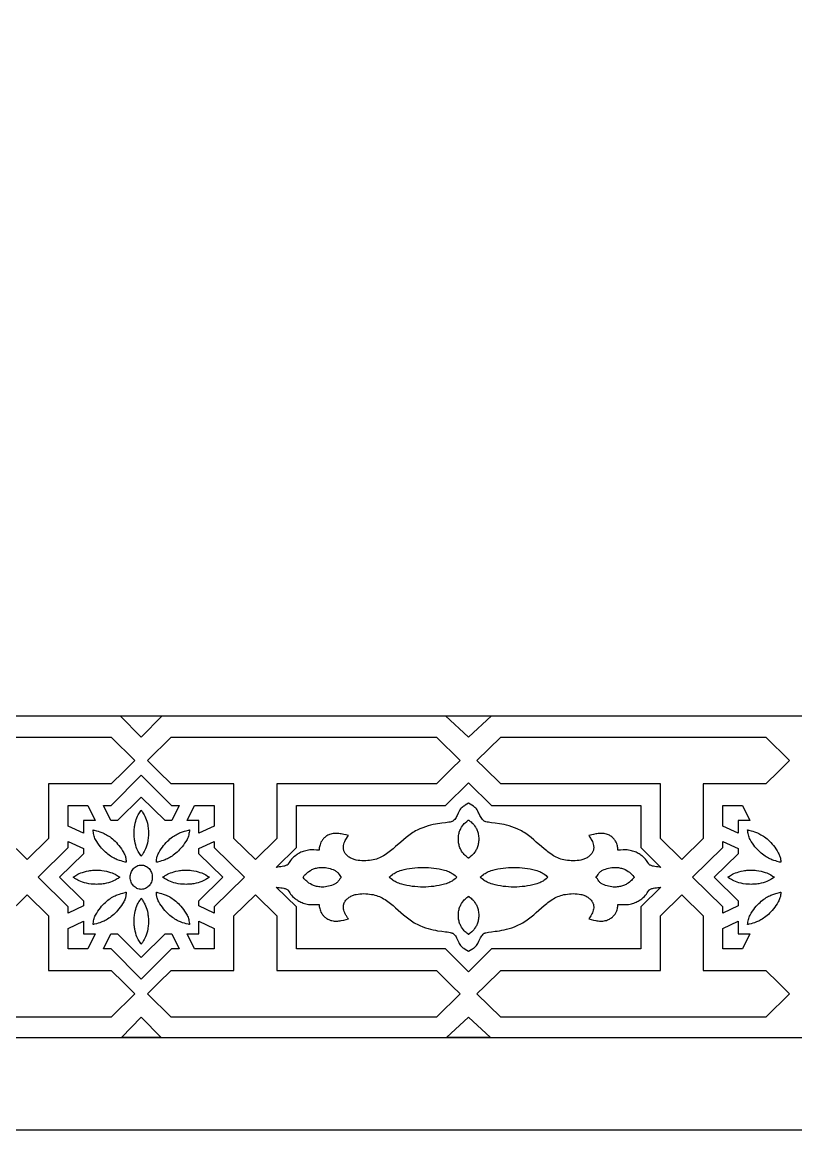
# Model space of a CAD drawing. Extents: x -350 to 350, y -610 to 610.
# Drawn here: x -167.8 to 0, y -610 to -369.9 of the extents above; entities that cross this region are included whole.
import ezdxf

# ---------------------------------------------------------------- set-up
doc = ezdxf.new("R2010")
doc.units = 0
for name, color, linetype in [('LAYER_1', 18, 'CONTINUOUS'), ('LAYER_10', 176, 'CONTINUOUS'), ('LAYER_2', 18, 'CONTINUOUS')]:
    doc.layers.add(name, color=color, linetype=linetype)

msp = doc.modelspace()

# ---------------------------------------------------------------- linework, layer by layer
at = {"layer": 'LAYER_1'}
msp.add_lwpolyline([(-350, -610), (350, -610), (350, 610), (-350, 610)], close=True, dxfattribs=at)
at = {"layer": 'LAYER_10'}
for points in [[(-325, 590), (-325, -590), (325, -590), (325, 590)], [(255, 520.25), (-255, 520.25), (-255, -520.25), (255, -520.25)]]:
    msp.add_lwpolyline(points, close=True, dxfattribs=at)
at = {"layer": 'LAYER_2'}
for points in [[(-141.94, -524.89), (-146.48, -520.25), (-137.4, -520.25)], [(-70.97, -524.91), (-70.97, -524.91), (-70.97, -524.91), (-75.98, -520.25), (-65.96, -520.25)], [(-143.3, -529.97), (-145.7, -532.32), (-148.45, -535.03), (-162.04, -535.03), (-162.04, -546.87), (-166.68, -551.42), (-171.32, -546.87), (-171.32, -535.03), (-205.93, -535.03), (-209.39, -531.62), (-211.08, -529.97), (-205.93, -524.91), (-148.45, -524.91)], [(-72.8, -529.97), (-74.49, -531.62), (-77.95, -535.03), (-112.56, -535.03), (-112.56, -546.87), (-117.2, -551.42), (-121.84, -546.87), (-121.84, -535.03), (-135.43, -535.03), (-138.18, -532.32), (-140.58, -529.97), (-135.43, -524.91), (-77.95, -524.91)], [(-1.36, -529.97), (-3.76, -532.32), (-6.51, -535.03), (-20.1, -535.03), (-20.1, -546.87), (-24.74, -551.42), (-29.38, -546.87), (-29.38, -535.03), (-63.99, -535.03), (-67.45, -531.62), (-69.14, -529.97), (-63.99, -524.91), (-6.51, -524.91)], [(-135.39, -539.69), (-133.74, -539.69), (-135.33, -542.94), (-136.76, -542.94), (-141.94, -537.86), (-141.94, -537.86), (-141.94, -537.86), (-141.94, -537.86), (-141.94, -537.86), (-147.12, -542.94), (-148.55, -542.94), (-150.13, -539.69), (-148.49, -539.69), (-141.94, -533.14)], [(-65.96, -539.69), (-33.65, -539.69), (-33.65, -548.8), (-29.28, -553.1), (-29.59, -553.03), (-29.92, -552.99), (-30.25, -552.96), (-30.58, -552.92), (-30.9, -552.86), (-31.05, -552.83), (-31.21, -552.78), (-31.36, -552.73), (-31.5, -552.66), (-31.65, -552.59), (-31.78, -552.5), (-31.82, -552.45), (-31.88, -552.36), (-32.08, -552.04), (-32.22, -551.83), (-32.39, -551.6), (-32.59, -551.35), (-32.83, -551.09), (-33.1, -550.83), (-33.26, -550.7), (-33.42, -550.57), (-33.59, -550.44), (-33.78, -550.31), (-33.97, -550.19), (-34.18, -550.07), (-34.39, -549.95), (-34.62, -549.84), (-34.86, -549.74), (-35.12, -549.65), (-35.39, -549.56), (-35.66, -549.49), (-35.96, -549.42), (-36.26, -549.36), (-36.55, -549.33), (-36.84, -549.31), (-37.12, -549.31), (-37.41, -549.31), (-37.99, -549.34), (-38.28, -549.35), (-38.57, -549.35), (-38.57, -549.2), (-38.61, -548.89), (-38.64, -548.68), (-38.69, -548.45), (-38.76, -548.2), (-38.85, -547.94), (-38.97, -547.67), (-39.12, -547.39), (-39.21, -547.26), (-39.3, -547.12), (-39.41, -546.99), (-39.52, -546.85), (-39.65, -546.73), (-39.79, -546.6), (-39.93, -546.48), (-40.09, -546.37), (-40.26, -546.26), (-40.44, -546.15), (-40.64, -546.06), (-40.85, -545.97), (-41.09, -545.89), (-41.34, -545.83), (-41.58, -545.78), (-41.84, -545.75), (-42.09, -545.74), (-42.35, -545.74), (-42.6, -545.75), (-42.86, -545.78), (-43.12, -545.81), (-43.38, -545.85), (-43.9, -545.95), (-44.91, -546.2), (-44.72, -546.47), (-44.49, -546.84), (-44.36, -547.05), (-44.24, -547.29), (-44.13, -547.53), (-44.02, -547.8), (-43.94, -548.07), (-43.88, -548.35), (-43.86, -548.49), (-43.84, -548.63), (-43.84, -548.78), (-43.84, -548.93), (-43.85, -549.07), (-43.88, -549.22), (-43.91, -549.36), (-43.95, -549.51), (-44.01, -549.65), (-44.08, -549.8), (-44.16, -549.94), (-44.25, -550.08), (-44.38, -550.24), (-44.51, -550.39), (-44.65, -550.53), (-44.8, -550.67), (-44.95, -550.79), (-45.11, -550.9), (-45.28, -551.01), (-45.45, -551.1), (-45.63, -551.19), (-45.82, -551.27), (-46, -551.34), (-46.2, -551.4), (-46.39, -551.46), (-46.59, -551.51), (-47, -551.59), (-47.42, -551.64), (-47.84, -551.67), (-48.27, -551.68), (-48.69, -551.67), (-49.11, -551.64), (-49.52, -551.59), (-49.93, -551.53), (-50.31, -551.46), (-50.65, -551.38), (-50.99, -551.29), (-51.31, -551.17), (-51.63, -551.04), (-51.95, -550.9), (-52.26, -550.74), (-52.56, -550.57), (-52.87, -550.38), (-53.16, -550.19), (-53.46, -549.98), (-53.75, -549.77), (-54.03, -549.55), (-54.6, -549.09), (-55.16, -548.6), (-56.28, -547.61), (-56.84, -547.12), (-57.41, -546.65), (-57.99, -546.19), (-58.28, -545.97), (-58.58, -545.77), (-58.88, -545.57), (-59.18, -545.38), (-59.5, -545.2), (-59.81, -545.04), (-60.12, -544.89), (-60.43, -544.75), (-61.04, -544.5), (-61.62, -544.29), (-62.19, -544.11), (-62.75, -543.96), (-63.28, -543.83), (-63.79, -543.73), (-64.27, -543.65), (-65.17, -543.52), (-65.98, -543.42), (-66.33, -543.38), (-66.66, -543.33), (-66.97, -543.28), (-67.23, -543.22), (-67.34, -543.18), (-67.45, -543.14), (-67.55, -543.08), (-67.64, -543.02), (-67.73, -542.95), (-67.81, -542.88), (-67.97, -542.71), (-68.11, -542.51), (-68.25, -542.3), (-68.37, -542.08), (-68.49, -541.84), (-68.73, -541.36), (-68.85, -541.12), (-68.97, -540.89), (-69.1, -540.66), (-69.25, -540.45), (-69.4, -540.26), (-69.58, -540.09), (-69.74, -539.96), (-69.91, -539.84), (-70.26, -539.63), (-70.61, -539.43), (-70.97, -539.22), (-71.33, -539.43), (-71.68, -539.63), (-71.86, -539.73), (-72.03, -539.84), (-72.2, -539.96), (-72.36, -540.09), (-72.54, -540.26), (-72.69, -540.45), (-72.84, -540.66), (-72.97, -540.89), (-73.21, -541.36), (-73.45, -541.84), (-73.57, -542.08), (-73.69, -542.3), (-73.83, -542.51), (-73.97, -542.71), (-74.13, -542.88), (-74.21, -542.95), (-74.3, -543.02), (-74.39, -543.08), (-74.49, -543.14), (-74.6, -543.18), (-74.71, -543.22), (-74.97, -543.28), (-75.28, -543.33), (-75.96, -543.42), (-76.77, -543.52), (-77.2, -543.58), (-77.67, -543.65), (-78.15, -543.73), (-78.66, -543.83), (-79.19, -543.96), (-79.75, -544.11), (-80.32, -544.29), (-80.9, -544.5), (-81.51, -544.75), (-81.82, -544.89), (-82.13, -545.04), (-82.44, -545.2), (-82.76, -545.38), (-83.06, -545.57), (-83.36, -545.77), (-83.66, -545.97), (-83.95, -546.19), (-84.53, -546.65), (-85.1, -547.12), (-85.66, -547.61), (-86.78, -548.6), (-87.34, -549.09), (-87.91, -549.55), (-88.19, -549.77), (-88.48, -549.98), (-88.78, -550.19), (-89.07, -550.38), (-89.38, -550.57), (-89.68, -550.74), (-89.99, -550.9), (-90.31, -551.04), (-90.63, -551.17), (-90.95, -551.29), (-91.29, -551.38), (-91.63, -551.46), (-92.02, -551.53), (-92.42, -551.59), (-92.83, -551.64), (-93.25, -551.67), (-93.67, -551.68), (-94.1, -551.67), (-94.52, -551.64), (-94.94, -551.59), (-95.35, -551.51), (-95.55, -551.46), (-95.74, -551.4), (-95.94, -551.34), (-96.12, -551.27), (-96.31, -551.19), (-96.49, -551.1), (-96.66, -551.01), (-96.83, -550.9), (-96.99, -550.79), (-97.14, -550.67), (-97.29, -550.53), (-97.43, -550.39), (-97.56, -550.24), (-97.69, -550.08), (-97.78, -549.94), (-97.86, -549.8), (-97.93, -549.65), (-97.99, -549.51), (-98.03, -549.36), (-98.06, -549.22), (-98.09, -549.07), (-98.1, -548.93), (-98.1, -548.78), (-98.1, -548.63), (-98.06, -548.35), (-98, -548.07), (-97.92, -547.8), (-97.81, -547.53), (-97.7, -547.29), (-97.58, -547.05), (-97.45, -546.84), (-97.22, -546.47), (-97.03, -546.2), (-97.53, -546.07), (-98.04, -545.95), (-98.56, -545.85), (-98.82, -545.81), (-99.08, -545.78), (-99.34, -545.75), (-99.59, -545.74), (-99.85, -545.74), (-100.1, -545.75), (-100.36, -545.78), (-100.6, -545.83), (-100.85, -545.89), (-101.09, -545.97), (-101.3, -546.06), (-101.5, -546.15), (-101.68, -546.26), (-101.85, -546.37), (-102.01, -546.48), (-102.15, -546.6), (-102.29, -546.73), (-102.42, -546.85), (-102.53, -546.99), (-102.64, -547.12), (-102.73, -547.26), (-102.82, -547.39), (-102.97, -547.67), (-103.09, -547.94), (-103.18, -548.2), (-103.25, -548.45), (-103.3, -548.68), (-103.33, -548.89), (-103.37, -549.2), (-103.37, -549.35), (-103.95, -549.34), (-104.53, -549.31), (-104.82, -549.31), (-105.11, -549.31), (-105.39, -549.33), (-105.68, -549.36), (-105.98, -549.42), (-106.28, -549.49), (-106.56, -549.56), (-106.82, -549.65), (-107.08, -549.74), (-107.32, -549.84), (-107.55, -549.95), (-107.76, -550.07), (-107.97, -550.19), (-108.16, -550.31), (-108.35, -550.44), (-108.52, -550.57), (-108.84, -550.83), (-109.11, -551.09), (-109.35, -551.35), (-109.55, -551.6), (-109.72, -551.83), (-109.86, -552.04), (-110.06, -552.36), (-110.12, -552.45), (-110.16, -552.5), (-110.29, -552.59), (-110.44, -552.66), (-110.58, -552.73), (-110.73, -552.78), (-110.89, -552.83), (-111.04, -552.86), (-111.36, -552.92), (-111.69, -552.96), (-112.02, -552.99), (-112.35, -553.03), (-112.66, -553.1), (-108.29, -548.8), (-108.29, -539.69), (-75.98, -539.69), (-70.97, -534.77)], [(-151.93, -542.94), (-154.45, -542.94), (-154.45, -545.71), (-157.76, -544.16), (-157.76, -539.69), (-153.52, -539.69)], [(-126.11, -544.16), (-129.43, -545.71), (-129.43, -542.94), (-131.95, -542.94), (-130.36, -539.69), (-126.11, -539.69)], [(-9.99, -542.94), (-12.51, -542.94), (-12.51, -545.71), (-15.83, -544.16), (-15.83, -539.69), (-11.58, -539.69)], [(-141.93, -540.72), (-141.91, -540.77), (-141.86, -540.85), (-141.68, -541.1), (-141.57, -541.28), (-141.44, -541.49), (-141.3, -541.74), (-141.15, -542.02), (-141.01, -542.35), (-140.87, -542.7), (-140.73, -543.1), (-140.62, -543.54), (-140.52, -544.02), (-140.48, -544.27), (-140.44, -544.53), (-140.41, -544.81), (-140.39, -545.1), (-140.38, -545.39), (-140.37, -545.7), (-140.38, -546), (-140.39, -546.3), (-140.41, -546.59), (-140.44, -546.86), (-140.48, -547.13), (-140.52, -547.38), (-140.62, -547.86), (-140.73, -548.29), (-140.87, -548.69), (-141.01, -549.05), (-141.15, -549.37), (-141.3, -549.66), (-141.44, -549.9), (-141.68, -550.29), (-141.86, -550.55), (-141.91, -550.63), (-141.93, -550.68), (-141.93, -550.68), (-141.94, -550.67), (-141.95, -550.68), (-141.95, -550.68), (-141.97, -550.63), (-142.02, -550.55), (-142.19, -550.29), (-142.31, -550.12), (-142.44, -549.9), (-142.58, -549.66), (-142.73, -549.37), (-142.87, -549.05), (-143.01, -548.69), (-143.14, -548.29), (-143.26, -547.86), (-143.36, -547.38), (-143.4, -547.13), (-143.44, -546.86), (-143.47, -546.59), (-143.49, -546.3), (-143.5, -546), (-143.5, -545.7), (-143.5, -545.39), (-143.49, -545.1), (-143.47, -544.81), (-143.44, -544.53), (-143.4, -544.27), (-143.36, -544.02), (-143.26, -543.54), (-143.14, -543.1), (-143.01, -542.7), (-142.87, -542.35), (-142.73, -542.02), (-142.58, -541.74), (-142.44, -541.49), (-142.19, -541.1), (-142.02, -540.85), (-141.97, -540.77), (-141.95, -540.72), (-141.95, -540.72), (-141.94, -540.73), (-141.93, -540.72)], [(-152.39, -544.97), (-152.36, -544.99), (-152.31, -545.01), (-152.16, -545.05), (-151.65, -545.17), (-151.3, -545.26), (-150.91, -545.38), (-150.47, -545.55), (-150.24, -545.65), (-150, -545.76), (-149.75, -545.88), (-149.5, -546.02), (-149.24, -546.17), (-148.98, -546.34), (-148.71, -546.52), (-148.44, -546.73), (-148.16, -546.95), (-147.89, -547.19), (-147.61, -547.45), (-147.34, -547.73), (-147.06, -548.04), (-146.79, -548.37), (-146.52, -548.72), (-146.26, -549.1), (-146, -549.5), (-145.74, -549.93), (-145.63, -550.14), (-145.53, -550.35), (-145.45, -550.55), (-145.39, -550.74), (-145.34, -550.92), (-145.3, -551.09), (-145.25, -551.39), (-145.23, -551.65), (-145.23, -551.84), (-145.23, -551.96), (-145.22, -552), (-145.21, -552.01), (-145.22, -552.01), (-145.24, -552), (-145.29, -551.98), (-145.45, -551.94), (-145.96, -551.82), (-146.3, -551.72), (-146.69, -551.6), (-147.13, -551.44), (-147.36, -551.34), (-147.6, -551.23), (-147.85, -551.11), (-148.1, -550.97), (-148.36, -550.81), (-148.62, -550.65), (-148.89, -550.46), (-149.16, -550.26), (-149.44, -550.04), (-149.71, -549.79), (-149.99, -549.53), (-150.26, -549.25), (-150.54, -548.94), (-150.81, -548.62), (-151.08, -548.26), (-151.34, -547.89), (-151.6, -547.48), (-151.86, -547.06), (-151.98, -546.82), (-152.08, -546.57), (-152.17, -546.32), (-152.23, -546.05), (-152.29, -545.79), (-152.33, -545.51), (-152.36, -545.24), (-152.39, -544.97), (-152.39, -544.97), (-152.39, -544.97)], [(-131.49, -544.97), (-131.49, -544.97), (-131.49, -544.97), (-131.51, -545.24), (-131.55, -545.51), (-131.59, -545.79), (-131.64, -546.05), (-131.71, -546.32), (-131.8, -546.57), (-131.9, -546.82), (-132.02, -547.06), (-132.27, -547.48), (-132.53, -547.89), (-132.8, -548.26), (-133.07, -548.62), (-133.34, -548.94), (-133.62, -549.25), (-133.89, -549.53), (-134.17, -549.79), (-134.44, -550.04), (-134.71, -550.26), (-134.99, -550.46), (-135.25, -550.65), (-135.52, -550.81), (-135.78, -550.97), (-136.03, -551.11), (-136.28, -551.23), (-136.52, -551.34), (-136.75, -551.44), (-137.19, -551.6), (-137.58, -551.72), (-137.92, -551.82), (-138.43, -551.94), (-138.59, -551.98), (-138.63, -552), (-138.66, -552.01), (-138.66, -552.01), (-138.66, -552), (-138.65, -551.96), (-138.65, -551.84), (-138.65, -551.65), (-138.63, -551.39), (-138.58, -551.09), (-138.54, -550.92), (-138.49, -550.74), (-138.43, -550.55), (-138.35, -550.35), (-138.25, -550.14), (-138.14, -549.93), (-137.88, -549.5), (-137.62, -549.1), (-137.35, -548.72), (-137.09, -548.37), (-136.81, -548.04), (-136.54, -547.73), (-136.26, -547.45), (-135.99, -547.19), (-135.71, -546.95), (-135.44, -546.73), (-135.17, -546.52), (-134.9, -546.34), (-134.64, -546.17), (-134.38, -546.02), (-134.12, -545.88), (-133.88, -545.76), (-133.64, -545.65), (-133.4, -545.55), (-132.97, -545.38), (-132.58, -545.26), (-132.23, -545.17), (-131.72, -545.05), (-131.57, -545.01), (-131.52, -544.99), (-131.49, -544.97)], [(-70.94, -542.84), (-70.91, -542.88), (-70.84, -542.94), (-70.6, -543.13), (-70.43, -543.26), (-70.25, -543.42), (-70.05, -543.61), (-69.85, -543.84), (-69.65, -544.09), (-69.45, -544.38), (-69.36, -544.54), (-69.27, -544.71), (-69.19, -544.89), (-69.11, -545.08), (-69.03, -545.28), (-68.97, -545.48), (-68.91, -545.7), (-68.86, -545.93), (-68.82, -546.18), (-68.79, -546.43), (-68.77, -546.69), (-68.77, -546.97), (-68.77, -547.25), (-68.79, -547.51), (-68.82, -547.76), (-68.86, -548.01), (-68.91, -548.24), (-68.97, -548.46), (-69.03, -548.67), (-69.11, -548.86), (-69.19, -549.05), (-69.27, -549.23), (-69.36, -549.4), (-69.45, -549.56), (-69.65, -549.85), (-69.85, -550.11), (-70.05, -550.33), (-70.25, -550.52), (-70.6, -550.81), (-70.84, -551), (-70.91, -551.06), (-70.93, -551.08), (-70.94, -551.1), (-70.94, -551.1), (-70.94, -551.1), (-70.94, -551.1), (-70.97, -551.08), (-71, -551.1), (-71, -551.1), (-71, -551.1), (-71, -551.1), (-71.03, -551.06), (-71.1, -551), (-71.34, -550.81), (-71.51, -550.68), (-71.69, -550.52), (-71.89, -550.33), (-72.09, -550.11), (-72.29, -549.85), (-72.49, -549.56), (-72.58, -549.4), (-72.67, -549.23), (-72.75, -549.05), (-72.83, -548.86), (-72.91, -548.67), (-72.97, -548.46), (-73.03, -548.24), (-73.08, -548.01), (-73.12, -547.76), (-73.15, -547.51), (-73.17, -547.25), (-73.17, -546.97), (-73.17, -546.69), (-73.15, -546.43), (-73.12, -546.18), (-73.08, -545.93), (-73.03, -545.7), (-72.97, -545.48), (-72.91, -545.28), (-72.83, -545.08), (-72.75, -544.89), (-72.67, -544.71), (-72.58, -544.54), (-72.49, -544.38), (-72.29, -544.09), (-72.09, -543.84), (-71.89, -543.61), (-71.69, -543.42), (-71.34, -543.13), (-71.1, -542.94), (-71.03, -542.88), (-71.01, -542.86), (-71, -542.84), (-71, -542.84), (-71, -542.84), (-70.97, -542.86), (-70.94, -542.84), (-70.94, -542.84)], [(-10.45, -544.97), (-10.42, -544.99), (-10.37, -545.01), (-10.22, -545.05), (-9.71, -545.17), (-9.36, -545.26), (-8.97, -545.38), (-8.54, -545.55), (-8.3, -545.65), (-8.06, -545.76), (-7.82, -545.88), (-7.56, -546.02), (-7.3, -546.17), (-7.04, -546.34), (-6.77, -546.52), (-6.5, -546.73), (-6.23, -546.95), (-5.95, -547.19), (-5.68, -547.45), (-5.4, -547.73), (-5.13, -548.04), (-4.85, -548.37), (-4.59, -548.72), (-4.32, -549.1), (-4.06, -549.5), (-3.8, -549.93), (-3.69, -550.14), (-3.59, -550.35), (-3.51, -550.55), (-3.45, -550.74), (-3.4, -550.92), (-3.36, -551.09), (-3.31, -551.39), (-3.29, -551.65), (-3.29, -551.84), (-3.29, -551.96), (-3.28, -552), (-3.28, -552.01), (-3.28, -552.01), (-3.31, -552), (-3.35, -551.98), (-3.51, -551.94), (-4.02, -551.82), (-4.36, -551.72), (-4.75, -551.6), (-5.19, -551.44), (-5.42, -551.34), (-5.66, -551.23), (-5.91, -551.11), (-6.16, -550.97), (-6.42, -550.81), (-6.69, -550.65), (-6.95, -550.46), (-7.23, -550.26), (-7.5, -550.04), (-7.77, -549.79), (-8.05, -549.53), (-8.33, -549.25), (-8.6, -548.94), (-8.87, -548.62), (-9.14, -548.26), (-9.41, -547.89), (-9.67, -547.48), (-9.92, -547.06), (-10.04, -546.82), (-10.14, -546.57), (-10.23, -546.32), (-10.3, -546.05), (-10.35, -545.79), (-10.39, -545.51), (-10.43, -545.24), (-10.45, -544.97), (-10.45, -544.97), (-10.45, -544.97)], [(-154.45, -549.03), (-154.45, -550.15), (-159.64, -555.24), (-159.63, -555.24), (-159.64, -555.24), (-154.45, -560.34), (-154.45, -561.45), (-157.76, -563), (-157.76, -561.68), (-164.32, -555.24), (-164.32, -555.24), (-164.32, -555.24), (-157.76, -548.8), (-157.76, -547.48)], [(-126.11, -548.8), (-119.56, -555.24), (-119.56, -555.24), (-119.56, -555.24), (-126.11, -561.68), (-126.11, -563), (-129.43, -561.45), (-129.43, -560.34), (-124.24, -555.24), (-124.24, -555.24), (-124.24, -555.24), (-129.43, -550.15), (-129.43, -549.03), (-126.11, -547.48)], [(-12.51, -549.03), (-12.51, -550.15), (-17.7, -555.24), (-17.7, -555.24), (-17.7, -555.24), (-12.51, -560.34), (-12.51, -561.45), (-15.83, -563), (-15.83, -561.68), (-22.38, -555.24), (-22.38, -555.24), (-22.38, -555.24), (-15.83, -548.8), (-15.83, -547.48)], [(-151.65, -553.69), (-151.34, -553.7), (-151.04, -553.71), (-150.75, -553.73), (-150.48, -553.76), (-149.95, -553.83), (-149.47, -553.93), (-149.03, -554.05), (-148.62, -554.18), (-148.26, -554.32), (-147.93, -554.46), (-147.63, -554.61), (-147.38, -554.75), (-146.97, -554.99), (-146.71, -555.17), (-146.62, -555.22), (-146.57, -555.24), (-146.58, -555.24), (-146.57, -555.24), (-146.58, -555.24), (-146.57, -555.24), (-146.58, -555.24), (-146.57, -555.25), (-146.62, -555.26), (-146.71, -555.31), (-146.97, -555.49), (-147.16, -555.6), (-147.38, -555.73), (-147.63, -555.87), (-147.93, -556.02), (-148.26, -556.16), (-148.62, -556.3), (-149.03, -556.43), (-149.47, -556.55), (-149.95, -556.65), (-150.21, -556.69), (-150.48, -556.72), (-150.75, -556.75), (-151.04, -556.77), (-151.34, -556.78), (-151.65, -556.79), (-151.95, -556.78), (-152.25, -556.77), (-152.54, -556.75), (-152.81, -556.72), (-153.34, -556.65), (-153.82, -556.55), (-154.26, -556.43), (-154.67, -556.3), (-155.04, -556.16), (-155.37, -556.02), (-155.66, -555.87), (-155.91, -555.73), (-156.32, -555.49), (-156.59, -555.31), (-156.67, -555.26), (-156.72, -555.25), (-156.72, -555.24), (-156.72, -555.24), (-156.72, -555.24), (-156.72, -555.24), (-156.67, -555.22), (-156.59, -555.17), (-156.32, -554.99), (-156.14, -554.88), (-155.91, -554.75), (-155.66, -554.61), (-155.37, -554.46), (-155.04, -554.32), (-154.67, -554.18), (-154.26, -554.05), (-153.82, -553.93), (-153.34, -553.83), (-153.08, -553.79), (-152.81, -553.76), (-152.54, -553.73), (-152.25, -553.71), (-151.95, -553.7)], [(-141.94, -552.6), (-141.69, -552.62), (-141.46, -552.66), (-141.23, -552.73), (-141.01, -552.82), (-140.8, -552.93), (-140.6, -553.06), (-140.42, -553.21), (-140.25, -553.38), (-140.1, -553.56), (-139.96, -553.76), (-139.84, -553.98), (-139.74, -554.21), (-139.66, -554.44), (-139.6, -554.69), (-139.57, -554.95), (-139.55, -555.22), (-139.55, -555.24), (-139.55, -555.26), (-139.57, -555.53), (-139.6, -555.79), (-139.66, -556.04), (-139.74, -556.28), (-139.84, -556.5), (-139.96, -556.72), (-140.1, -556.92), (-140.25, -557.1), (-140.42, -557.27), (-140.6, -557.42), (-140.8, -557.55), (-141.01, -557.67), (-141.23, -557.75), (-141.46, -557.82), (-141.69, -557.86), (-141.94, -557.88), (-142.18, -557.86), (-142.42, -557.82), (-142.65, -557.75), (-142.87, -557.67), (-143.08, -557.55), (-143.28, -557.42), (-143.46, -557.27), (-143.63, -557.1), (-143.78, -556.92), (-143.92, -556.72), (-144.04, -556.5), (-144.14, -556.28), (-144.22, -556.04), (-144.28, -555.79), (-144.31, -555.53), (-144.32, -555.26), (-144.32, -555.24), (-144.32, -555.22), (-144.31, -554.95), (-144.28, -554.69), (-144.22, -554.44), (-144.14, -554.21), (-144.04, -553.98), (-143.92, -553.76), (-143.78, -553.56), (-143.63, -553.38), (-143.46, -553.21), (-143.28, -553.06), (-143.08, -552.93), (-142.87, -552.82), (-142.65, -552.73), (-142.42, -552.66), (-142.18, -552.62)], [(-132.23, -553.69), (-131.92, -553.7), (-131.63, -553.71), (-131.34, -553.73), (-131.06, -553.76), (-130.54, -553.83), (-130.06, -553.93), (-129.61, -554.05), (-129.21, -554.18), (-128.84, -554.32), (-128.51, -554.46), (-128.22, -554.61), (-127.96, -554.75), (-127.56, -554.99), (-127.29, -555.17), (-127.21, -555.22), (-127.16, -555.24), (-127.16, -555.24), (-127.16, -555.24), (-127.16, -555.24), (-127.16, -555.25), (-127.21, -555.26), (-127.29, -555.31), (-127.56, -555.49), (-127.74, -555.6), (-127.96, -555.73), (-128.22, -555.87), (-128.51, -556.02), (-128.84, -556.16), (-129.21, -556.3), (-129.61, -556.43), (-130.06, -556.55), (-130.54, -556.65), (-130.8, -556.69), (-131.06, -556.72), (-131.34, -556.75), (-131.63, -556.77), (-131.92, -556.78), (-132.23, -556.79), (-132.54, -556.78), (-132.84, -556.77), (-133.12, -556.75), (-133.4, -556.72), (-133.92, -556.65), (-134.41, -556.55), (-134.85, -556.43), (-135.26, -556.3), (-135.62, -556.16), (-135.95, -556.02), (-136.24, -555.87), (-136.5, -555.73), (-136.91, -555.49), (-137.17, -555.31), (-137.25, -555.26), (-137.3, -555.25), (-137.3, -555.24), (-137.3, -555.24), (-137.3, -555.24), (-137.3, -555.24), (-137.3, -555.24), (-137.3, -555.24), (-137.25, -555.22), (-137.17, -555.17), (-136.91, -554.99), (-136.72, -554.88), (-136.5, -554.75), (-136.24, -554.61), (-135.95, -554.46), (-135.62, -554.32), (-135.26, -554.18), (-134.85, -554.05), (-134.41, -553.93), (-133.92, -553.83), (-133.67, -553.79), (-133.4, -553.76), (-133.12, -553.73), (-132.84, -553.71), (-132.54, -553.7)], [(-102.69, -553.11), (-102.35, -553.12), (-102.01, -553.15), (-101.68, -553.2), (-101.34, -553.27), (-101.01, -553.35), (-100.68, -553.46), (-100.36, -553.58), (-100.04, -553.71), (-99.87, -553.8), (-99.72, -553.9), (-99.58, -554.01), (-99.46, -554.13), (-99.34, -554.25), (-99.24, -554.38), (-99.06, -554.63), (-98.9, -554.86), (-98.76, -555.06), (-98.69, -555.13), (-98.63, -555.19), (-98.56, -555.22), (-98.49, -555.24), (-98.49, -555.24), (-98.49, -555.24), (-98.49, -555.24), (-98.49, -555.24), (-98.49, -555.24), (-98.49, -555.25), (-98.56, -555.26), (-98.63, -555.29), (-98.69, -555.35), (-98.76, -555.43), (-98.9, -555.62), (-99.06, -555.85), (-99.24, -556.1), (-99.34, -556.23), (-99.46, -556.36), (-99.58, -556.47), (-99.72, -556.59), (-99.87, -556.69), (-100.04, -556.77), (-100.36, -556.91), (-100.68, -557.02), (-101.01, -557.13), (-101.34, -557.21), (-101.68, -557.28), (-102.01, -557.33), (-102.35, -557.36), (-102.69, -557.37), (-102.96, -557.37), (-103.22, -557.35), (-103.47, -557.32), (-103.71, -557.28), (-103.94, -557.24), (-104.16, -557.18), (-104.37, -557.11), (-104.57, -557.04), (-104.76, -556.96), (-104.94, -556.88), (-105.27, -556.7), (-105.57, -556.51), (-105.84, -556.31), (-106.07, -556.11), (-106.27, -555.92), (-106.59, -555.58), (-106.79, -555.34), (-106.85, -555.27), (-106.9, -555.25), (-106.9, -555.24), (-106.89, -555.24), (-106.9, -555.24), (-106.9, -555.24), (-106.85, -555.21), (-106.79, -555.14), (-106.59, -554.9), (-106.44, -554.74), (-106.27, -554.56), (-106.07, -554.37), (-105.84, -554.17), (-105.57, -553.97), (-105.27, -553.78), (-105.11, -553.69), (-104.94, -553.6), (-104.76, -553.52), (-104.57, -553.44), (-104.37, -553.37), (-104.16, -553.3), (-103.94, -553.25), (-103.71, -553.2), (-103.47, -553.16), (-103.22, -553.13), (-102.96, -553.11)], [(-85.46, -553.71), (-84.9, -553.57), (-84.32, -553.45), (-83.75, -553.35), (-83.17, -553.26), (-82.59, -553.2), (-82, -553.15), (-81.42, -553.13), (-80.83, -553.12), (-80.24, -553.13), (-79.66, -553.15), (-79.07, -553.2), (-78.49, -553.26), (-77.91, -553.35), (-77.34, -553.45), (-76.76, -553.57), (-76.2, -553.71), (-75.86, -553.81), (-75.55, -553.92), (-75.26, -554.03), (-75, -554.16), (-74.76, -554.28), (-74.54, -554.41), (-74.35, -554.54), (-74.18, -554.66), (-73.89, -554.88), (-73.69, -555.07), (-73.55, -555.19), (-73.51, -555.22), (-73.48, -555.24), (-73.49, -555.24), (-73.48, -555.24), (-73.49, -555.24), (-73.48, -555.24), (-73.49, -555.24), (-73.48, -555.25), (-73.51, -555.26), (-73.55, -555.29), (-73.69, -555.41), (-73.89, -555.6), (-74.18, -555.82), (-74.35, -555.95), (-74.54, -556.07), (-74.76, -556.2), (-75, -556.32), (-75.26, -556.45), (-75.55, -556.56), (-75.86, -556.67), (-76.2, -556.77), (-76.76, -556.91), (-77.34, -557.03), (-77.91, -557.13), (-78.49, -557.22), (-79.07, -557.28), (-79.66, -557.33), (-80.24, -557.36), (-80.83, -557.36), (-81.42, -557.36), (-82, -557.33), (-82.59, -557.28), (-83.17, -557.22), (-83.75, -557.13), (-84.32, -557.03), (-84.9, -556.91), (-85.46, -556.77), (-85.8, -556.67), (-86.11, -556.56), (-86.4, -556.45), (-86.66, -556.32), (-86.9, -556.2), (-87.12, -556.07), (-87.31, -555.95), (-87.48, -555.82), (-87.77, -555.6), (-87.97, -555.41), (-88.11, -555.29), (-88.15, -555.26), (-88.17, -555.25), (-88.17, -555.24), (-88.17, -555.24), (-88.17, -555.24), (-88.17, -555.24), (-88.17, -555.24), (-88.17, -555.24), (-88.15, -555.22), (-88.11, -555.19), (-87.97, -555.07), (-87.77, -554.88), (-87.48, -554.66), (-87.31, -554.54), (-87.12, -554.41), (-86.9, -554.28), (-86.66, -554.16), (-86.4, -554.03), (-86.11, -553.92), (-85.8, -553.81)], [(-65.74, -553.71), (-65.18, -553.57), (-64.6, -553.45), (-64.03, -553.35), (-63.45, -553.26), (-62.87, -553.2), (-62.28, -553.15), (-61.7, -553.13), (-61.11, -553.12), (-60.52, -553.13), (-59.94, -553.15), (-59.35, -553.2), (-58.77, -553.26), (-58.19, -553.35), (-57.62, -553.45), (-57.04, -553.57), (-56.48, -553.71), (-56.14, -553.81), (-55.83, -553.92), (-55.54, -554.03), (-55.28, -554.16), (-55.04, -554.28), (-54.82, -554.41), (-54.63, -554.54), (-54.46, -554.66), (-54.17, -554.88), (-53.97, -555.07), (-53.83, -555.19), (-53.79, -555.22), (-53.77, -555.24), (-53.77, -555.24), (-53.77, -555.24), (-53.77, -555.24), (-53.77, -555.24), (-53.77, -555.24), (-53.77, -555.25), (-53.79, -555.26), (-53.83, -555.29), (-53.97, -555.41), (-54.17, -555.6), (-54.46, -555.82), (-54.63, -555.95), (-54.82, -556.07), (-55.04, -556.2), (-55.28, -556.32), (-55.54, -556.45), (-55.83, -556.56), (-56.14, -556.67), (-56.48, -556.77), (-57.04, -556.91), (-57.62, -557.03), (-58.19, -557.13), (-58.77, -557.22), (-59.35, -557.28), (-59.94, -557.33), (-60.52, -557.36), (-61.11, -557.36), (-61.7, -557.36), (-62.28, -557.33), (-62.87, -557.28), (-63.45, -557.22), (-64.03, -557.13), (-64.6, -557.03), (-65.18, -556.91), (-65.74, -556.77), (-66.08, -556.67), (-66.39, -556.56), (-66.68, -556.45), (-66.94, -556.32), (-67.18, -556.2), (-67.4, -556.07), (-67.59, -555.95), (-67.76, -555.82), (-68.05, -555.6), (-68.25, -555.41), (-68.39, -555.29), (-68.43, -555.26), (-68.46, -555.25), (-68.45, -555.24), (-68.46, -555.24), (-68.45, -555.24), (-68.46, -555.24), (-68.45, -555.24), (-68.46, -555.24), (-68.43, -555.22), (-68.39, -555.19), (-68.25, -555.07), (-68.05, -554.88), (-67.76, -554.66), (-67.59, -554.54), (-67.4, -554.41), (-67.18, -554.28), (-66.94, -554.16), (-66.68, -554.03), (-66.39, -553.92), (-66.08, -553.81)], [(-39.25, -553.11), (-38.98, -553.11), (-38.72, -553.13), (-38.47, -553.16), (-38.23, -553.2), (-38, -553.25), (-37.78, -553.3), (-37.57, -553.37), (-37.37, -553.44), (-37.18, -553.52), (-37, -553.6), (-36.67, -553.78), (-36.37, -553.97), (-36.1, -554.17), (-35.87, -554.37), (-35.67, -554.56), (-35.35, -554.9), (-35.15, -555.14), (-35.09, -555.21), (-35.04, -555.24), (-35.04, -555.24), (-35.05, -555.24), (-35.04, -555.24), (-35.04, -555.25), (-35.09, -555.27), (-35.15, -555.34), (-35.35, -555.58), (-35.5, -555.74), (-35.67, -555.92), (-35.87, -556.11), (-36.1, -556.31), (-36.37, -556.51), (-36.67, -556.7), (-36.83, -556.79), (-37, -556.88), (-37.18, -556.96), (-37.37, -557.04), (-37.57, -557.11), (-37.78, -557.18), (-38, -557.24), (-38.23, -557.28), (-38.47, -557.32), (-38.72, -557.35), (-38.98, -557.37), (-39.25, -557.37), (-39.59, -557.36), (-39.93, -557.33), (-40.26, -557.28), (-40.6, -557.21), (-40.93, -557.13), (-41.26, -557.02), (-41.58, -556.91), (-41.9, -556.77), (-42.07, -556.69), (-42.22, -556.59), (-42.36, -556.47), (-42.48, -556.36), (-42.6, -556.23), (-42.7, -556.1), (-42.88, -555.85), (-43.04, -555.62), (-43.18, -555.43), (-43.25, -555.35), (-43.31, -555.29), (-43.38, -555.26), (-43.45, -555.25), (-43.45, -555.24), (-43.45, -555.24), (-43.45, -555.24), (-43.45, -555.24), (-43.45, -555.24), (-43.45, -555.24), (-43.38, -555.22), (-43.31, -555.19), (-43.25, -555.13), (-43.18, -555.06), (-43.04, -554.86), (-42.88, -554.63), (-42.7, -554.38), (-42.6, -554.25), (-42.48, -554.13), (-42.36, -554.01), (-42.22, -553.9), (-42.07, -553.8), (-41.9, -553.71), (-41.58, -553.58), (-41.26, -553.46), (-40.93, -553.35), (-40.6, -553.27), (-40.26, -553.2), (-39.93, -553.15), (-39.59, -553.12)], [(-9.71, -553.69), (-9.4, -553.7), (-9.1, -553.71), (-8.82, -553.73), (-8.54, -553.76), (-8.02, -553.83), (-7.53, -553.93), (-7.09, -554.05), (-6.68, -554.18), (-6.32, -554.32), (-5.99, -554.46), (-5.7, -554.61), (-5.44, -554.75), (-5.03, -554.99), (-4.77, -555.17), (-4.69, -555.22), (-4.64, -555.24), (-4.64, -555.24), (-4.64, -555.24), (-4.64, -555.24), (-4.64, -555.24), (-4.64, -555.24), (-4.64, -555.25), (-4.69, -555.26), (-4.77, -555.31), (-5.03, -555.49), (-5.22, -555.6), (-5.44, -555.73), (-5.7, -555.87), (-5.99, -556.02), (-6.32, -556.16), (-6.68, -556.3), (-7.09, -556.43), (-7.53, -556.55), (-8.02, -556.65), (-8.27, -556.69), (-8.54, -556.72), (-8.82, -556.75), (-9.1, -556.77), (-9.4, -556.78), (-9.71, -556.79), (-10.02, -556.78), (-10.31, -556.77), (-10.6, -556.75), (-10.88, -556.72), (-11.4, -556.65), (-11.88, -556.55), (-12.33, -556.43), (-12.73, -556.3), (-13.1, -556.16), (-13.43, -556.02), (-13.72, -555.87), (-13.98, -555.73), (-14.38, -555.49), (-14.65, -555.31), (-14.73, -555.26), (-14.78, -555.25), (-14.78, -555.24), (-14.78, -555.24), (-14.78, -555.24), (-14.78, -555.24), (-14.73, -555.22), (-14.65, -555.17), (-14.38, -554.99), (-14.2, -554.88), (-13.98, -554.75), (-13.72, -554.61), (-13.43, -554.46), (-13.1, -554.32), (-12.73, -554.18), (-12.33, -554.05), (-11.88, -553.93), (-11.4, -553.83), (-11.14, -553.79), (-10.88, -553.76), (-10.6, -553.73), (-10.31, -553.71), (-10.02, -553.7)], [(-162.04, -563.62), (-162.04, -575.46), (-148.45, -575.46), (-145.7, -578.16), (-143.3, -580.52), (-148.45, -585.58), (-205.93, -585.58), (-211.08, -580.52), (-209.39, -578.86), (-205.93, -575.46), (-171.32, -575.46), (-171.32, -563.62), (-166.68, -559.06)], [(-145.21, -558.47), (-145.22, -558.49), (-145.23, -558.52), (-145.23, -558.64), (-145.23, -558.84), (-145.25, -559.09), (-145.3, -559.39), (-145.34, -559.56), (-145.39, -559.74), (-145.45, -559.93), (-145.53, -560.13), (-145.63, -560.34), (-145.74, -560.55), (-146, -560.98), (-146.26, -561.38), (-146.52, -561.76), (-146.79, -562.11), (-147.06, -562.44), (-147.34, -562.75), (-147.61, -563.03), (-147.89, -563.29), (-148.16, -563.53), (-148.44, -563.75), (-148.71, -563.96), (-148.98, -564.14), (-149.24, -564.31), (-149.5, -564.46), (-149.75, -564.6), (-150, -564.73), (-150.24, -564.84), (-150.47, -564.93), (-150.91, -565.1), (-151.3, -565.22), (-151.65, -565.31), (-152.16, -565.43), (-152.31, -565.47), (-152.36, -565.49), (-152.39, -565.51), (-152.39, -565.51), (-152.39, -565.51), (-152.39, -565.51), (-152.36, -565.24), (-152.33, -564.97), (-152.29, -564.7), (-152.23, -564.43), (-152.17, -564.16), (-152.08, -563.91), (-151.98, -563.66), (-151.86, -563.43), (-151.6, -563), (-151.34, -562.59), (-151.08, -562.22), (-150.81, -561.87), (-150.54, -561.54), (-150.26, -561.23), (-149.99, -560.95), (-149.71, -560.69), (-149.44, -560.45), (-149.16, -560.22), (-148.89, -560.02), (-148.62, -559.84), (-148.36, -559.67), (-148.1, -559.51), (-147.85, -559.38), (-147.6, -559.25), (-147.36, -559.14), (-147.13, -559.04), (-146.69, -558.88), (-146.3, -558.76), (-145.96, -558.67), (-145.45, -558.55), (-145.29, -558.51), (-145.24, -558.49), (-145.22, -558.47)], [(-112.56, -563.62), (-112.56, -575.46), (-77.95, -575.46), (-74.49, -578.86), (-72.8, -580.52), (-77.95, -585.58), (-135.43, -585.58), (-140.58, -580.52), (-138.18, -578.16), (-135.43, -575.46), (-121.84, -575.46), (-121.84, -563.62), (-117.2, -559.06)], [(-138.66, -558.47), (-138.63, -558.49), (-138.59, -558.51), (-138.43, -558.55), (-137.92, -558.67), (-137.58, -558.76), (-137.19, -558.88), (-136.75, -559.04), (-136.52, -559.14), (-136.28, -559.25), (-136.03, -559.38), (-135.78, -559.51), (-135.52, -559.67), (-135.25, -559.84), (-134.99, -560.02), (-134.71, -560.22), (-134.44, -560.45), (-134.17, -560.69), (-133.89, -560.95), (-133.62, -561.23), (-133.34, -561.54), (-133.07, -561.87), (-132.8, -562.22), (-132.53, -562.59), (-132.27, -563), (-132.02, -563.43), (-131.9, -563.66), (-131.8, -563.91), (-131.71, -564.16), (-131.64, -564.43), (-131.59, -564.7), (-131.55, -564.97), (-131.51, -565.24), (-131.49, -565.51), (-131.49, -565.51), (-131.49, -565.51), (-131.49, -565.51), (-131.52, -565.49), (-131.57, -565.47), (-131.72, -565.43), (-132.23, -565.31), (-132.58, -565.22), (-132.97, -565.1), (-133.4, -564.93), (-133.64, -564.84), (-133.88, -564.73), (-134.12, -564.6), (-134.38, -564.46), (-134.64, -564.31), (-134.9, -564.14), (-135.17, -563.96), (-135.44, -563.75), (-135.71, -563.53), (-135.99, -563.29), (-136.26, -563.03), (-136.54, -562.75), (-136.81, -562.44), (-137.09, -562.11), (-137.35, -561.76), (-137.62, -561.38), (-137.88, -560.98), (-138.14, -560.55), (-138.25, -560.34), (-138.35, -560.13), (-138.43, -559.93), (-138.49, -559.74), (-138.54, -559.56), (-138.58, -559.39), (-138.63, -559.09), (-138.65, -558.84), (-138.65, -558.64), (-138.65, -558.52), (-138.66, -558.49), (-138.66, -558.47)], [(-33.65, -561.68), (-33.65, -570.79), (-65.96, -570.79), (-70.97, -575.72), (-75.98, -570.79), (-108.29, -570.79), (-108.29, -561.68), (-112.66, -557.39), (-112.35, -557.45), (-112.02, -557.49), (-111.69, -557.53), (-111.36, -557.56), (-111.04, -557.62), (-110.89, -557.65), (-110.73, -557.7), (-110.58, -557.75), (-110.44, -557.82), (-110.29, -557.89), (-110.16, -557.98), (-110.12, -558.03), (-110.06, -558.13), (-109.86, -558.44), (-109.72, -558.65), (-109.55, -558.88), (-109.35, -559.13), (-109.11, -559.39), (-108.84, -559.65), (-108.68, -559.79), (-108.52, -559.92), (-108.35, -560.05), (-108.16, -560.17), (-107.97, -560.3), (-107.76, -560.41), (-107.55, -560.53), (-107.32, -560.64), (-107.08, -560.74), (-106.82, -560.83), (-106.56, -560.92), (-106.28, -561), (-105.98, -561.06), (-105.68, -561.12), (-105.39, -561.15), (-105.11, -561.17), (-104.82, -561.18), (-104.53, -561.17), (-103.95, -561.15), (-103.66, -561.14), (-103.37, -561.13), (-103.37, -561.28), (-103.33, -561.6), (-103.3, -561.8), (-103.25, -562.03), (-103.18, -562.28), (-103.09, -562.54), (-102.97, -562.81), (-102.82, -563.09), (-102.73, -563.23), (-102.64, -563.36), (-102.53, -563.5), (-102.42, -563.63), (-102.29, -563.76), (-102.15, -563.88), (-102.01, -564), (-101.85, -564.12), (-101.68, -564.22), (-101.5, -564.33), (-101.3, -564.42), (-101.09, -564.51), (-100.85, -564.59), (-100.6, -564.65), (-100.36, -564.7), (-100.1, -564.73), (-99.85, -564.74), (-99.59, -564.74), (-99.34, -564.73), (-99.08, -564.71), (-98.82, -564.67), (-98.56, -564.63), (-98.04, -564.53), (-97.03, -564.28), (-97.22, -564.01), (-97.45, -563.64), (-97.58, -563.43), (-97.7, -563.19), (-97.81, -562.95), (-97.92, -562.69), (-98, -562.41), (-98.06, -562.13), (-98.08, -561.99), (-98.1, -561.85), (-98.1, -561.7), (-98.1, -561.56), (-98.09, -561.41), (-98.06, -561.26), (-98.03, -561.12), (-97.99, -560.97), (-97.93, -560.83), (-97.86, -560.68), (-97.78, -560.54), (-97.69, -560.4), (-97.56, -560.24), (-97.43, -560.09), (-97.29, -559.95), (-97.14, -559.82), (-96.99, -559.69), (-96.83, -559.58), (-96.66, -559.48), (-96.49, -559.38), (-96.31, -559.29), (-96.12, -559.21), (-95.94, -559.14), (-95.74, -559.08), (-95.55, -559.02), (-95.35, -558.97), (-94.94, -558.89), (-94.52, -558.84), (-94.1, -558.81), (-93.67, -558.8), (-93.25, -558.81), (-92.83, -558.84), (-92.42, -558.89), (-92.02, -558.95), (-91.63, -559.02), (-91.29, -559.1), (-90.95, -559.19), (-90.63, -559.31), (-90.31, -559.44), (-89.99, -559.58), (-89.68, -559.74), (-89.38, -559.91), (-89.07, -560.1), (-88.78, -560.29), (-88.48, -560.5), (-88.19, -560.71), (-87.91, -560.93), (-87.34, -561.4), (-86.78, -561.88), (-85.66, -562.87), (-85.1, -563.36), (-84.53, -563.84), (-83.95, -564.29), (-83.66, -564.51), (-83.36, -564.72), (-83.06, -564.91), (-82.76, -565.1), (-82.44, -565.28), (-82.13, -565.44), (-81.82, -565.59), (-81.51, -565.73), (-80.9, -565.98), (-80.32, -566.19), (-79.75, -566.37), (-79.19, -566.52), (-78.66, -566.65), (-78.15, -566.75), (-77.67, -566.84), (-76.77, -566.96), (-75.96, -567.06), (-75.61, -567.1), (-75.28, -567.15), (-74.97, -567.2), (-74.71, -567.27), (-74.6, -567.3), (-74.49, -567.35), (-74.39, -567.4), (-74.3, -567.46), (-74.21, -567.53), (-74.13, -567.6), (-73.97, -567.78), (-73.83, -567.97), (-73.69, -568.18), (-73.57, -568.4), (-73.45, -568.64), (-73.21, -569.12), (-73.09, -569.36), (-72.97, -569.6), (-72.84, -569.82), (-72.69, -570.03), (-72.54, -570.22), (-72.36, -570.39), (-72.2, -570.52), (-72.03, -570.64), (-71.68, -570.85), (-71.33, -571.05), (-70.97, -571.26), (-70.61, -571.05), (-70.26, -570.85), (-70.08, -570.75), (-69.91, -570.64), (-69.74, -570.52), (-69.58, -570.39), (-69.4, -570.22), (-69.25, -570.03), (-69.1, -569.82), (-68.97, -569.6), (-68.73, -569.12), (-68.49, -568.64), (-68.37, -568.4), (-68.25, -568.18), (-68.11, -567.97), (-67.97, -567.78), (-67.81, -567.6), (-67.73, -567.53), (-67.64, -567.46), (-67.55, -567.4), (-67.45, -567.35), (-67.34, -567.3), (-67.23, -567.27), (-66.97, -567.2), (-66.66, -567.15), (-65.98, -567.06), (-65.17, -566.96), (-64.74, -566.9), (-64.27, -566.84), (-63.79, -566.75), (-63.28, -566.65), (-62.75, -566.52), (-62.19, -566.37), (-61.62, -566.19), (-61.04, -565.98), (-60.43, -565.73), (-60.12, -565.59), (-59.81, -565.44), (-59.5, -565.28), (-59.18, -565.1), (-58.88, -564.91), (-58.58, -564.72), (-58.28, -564.51), (-57.99, -564.29), (-57.41, -563.84), (-56.84, -563.36), (-56.28, -562.87), (-55.16, -561.88), (-54.6, -561.4), (-54.03, -560.93), (-53.75, -560.71), (-53.46, -560.5), (-53.16, -560.29), (-52.87, -560.1), (-52.56, -559.91), (-52.26, -559.74), (-51.95, -559.58), (-51.63, -559.44), (-51.31, -559.31), (-50.99, -559.19), (-50.65, -559.1), (-50.31, -559.02), (-49.93, -558.95), (-49.52, -558.89), (-49.11, -558.84), (-48.69, -558.81), (-48.27, -558.8), (-47.84, -558.81), (-47.42, -558.84), (-47, -558.89), (-46.59, -558.97), (-46.39, -559.02), (-46.2, -559.08), (-46, -559.14), (-45.82, -559.21), (-45.63, -559.29), (-45.45, -559.38), (-45.28, -559.48), (-45.11, -559.58), (-44.95, -559.69), (-44.8, -559.82), (-44.65, -559.95), (-44.51, -560.09), (-44.38, -560.24), (-44.25, -560.4), (-44.16, -560.54), (-44.08, -560.68), (-44.01, -560.83), (-43.95, -560.97), (-43.91, -561.12), (-43.88, -561.26), (-43.85, -561.41), (-43.84, -561.56), (-43.84, -561.7), (-43.84, -561.85), (-43.88, -562.13), (-43.94, -562.41), (-44.02, -562.69), (-44.13, -562.95), (-44.24, -563.19), (-44.36, -563.43), (-44.49, -563.64), (-44.72, -564.01), (-44.91, -564.28), (-44.41, -564.41), (-43.9, -564.53), (-43.38, -564.63), (-43.12, -564.67), (-42.86, -564.71), (-42.6, -564.73), (-42.35, -564.74), (-42.09, -564.74), (-41.84, -564.73), (-41.58, -564.7), (-41.34, -564.65), (-41.09, -564.59), (-40.85, -564.51), (-40.64, -564.42), (-40.44, -564.33), (-40.26, -564.22), (-40.09, -564.12), (-39.93, -564), (-39.79, -563.88), (-39.65, -563.76), (-39.52, -563.63), (-39.41, -563.5), (-39.3, -563.36), (-39.21, -563.23), (-39.12, -563.09), (-38.97, -562.81), (-38.85, -562.54), (-38.76, -562.28), (-38.69, -562.03), (-38.64, -561.8), (-38.61, -561.6), (-38.57, -561.28), (-38.57, -561.13), (-37.99, -561.15), (-37.41, -561.17), (-37.12, -561.18), (-36.84, -561.17), (-36.55, -561.15), (-36.26, -561.12), (-35.96, -561.06), (-35.66, -561), (-35.39, -560.92), (-35.12, -560.83), (-34.86, -560.74), (-34.62, -560.64), (-34.39, -560.53), (-34.18, -560.41), (-33.97, -560.3), (-33.78, -560.17), (-33.59, -560.05), (-33.42, -559.92), (-33.1, -559.65), (-32.83, -559.39), (-32.59, -559.13), (-32.39, -558.88), (-32.22, -558.65), (-32.08, -558.44), (-31.88, -558.13), (-31.82, -558.03), (-31.78, -557.98), (-31.65, -557.89), (-31.5, -557.82), (-31.36, -557.75), (-31.21, -557.7), (-31.05, -557.65), (-30.9, -557.62), (-30.58, -557.56), (-30.25, -557.53), (-29.92, -557.49), (-29.59, -557.45), (-29.28, -557.39)], [(-70.94, -559.38), (-70.91, -559.42), (-70.84, -559.48), (-70.6, -559.67), (-70.43, -559.8), (-70.25, -559.96), (-70.05, -560.15), (-69.85, -560.38), (-69.65, -560.63), (-69.45, -560.92), (-69.36, -561.08), (-69.27, -561.25), (-69.19, -561.43), (-69.11, -561.62), (-69.03, -561.82), (-68.97, -562.02), (-68.91, -562.24), (-68.86, -562.47), (-68.82, -562.72), (-68.79, -562.97), (-68.77, -563.23), (-68.77, -563.51), (-68.77, -563.79), (-68.79, -564.05), (-68.82, -564.31), (-68.86, -564.55), (-68.91, -564.78), (-68.97, -565), (-69.03, -565.21), (-69.11, -565.4), (-69.19, -565.59), (-69.27, -565.77), (-69.36, -565.94), (-69.45, -566.1), (-69.65, -566.39), (-69.85, -566.65), (-70.05, -566.87), (-70.25, -567.06), (-70.6, -567.35), (-70.84, -567.54), (-70.91, -567.6), (-70.93, -567.62), (-70.94, -567.64), (-70.94, -567.64), (-70.94, -567.64), (-70.97, -567.62), (-71, -567.64), (-71, -567.64), (-71, -567.64), (-71.03, -567.6), (-71.1, -567.54), (-71.34, -567.35), (-71.51, -567.22), (-71.69, -567.06), (-71.89, -566.87), (-72.09, -566.65), (-72.29, -566.39), (-72.49, -566.1), (-72.58, -565.94), (-72.67, -565.77), (-72.75, -565.59), (-72.83, -565.4), (-72.91, -565.21), (-72.97, -565), (-73.03, -564.78), (-73.08, -564.55), (-73.12, -564.31), (-73.15, -564.05), (-73.17, -563.79), (-73.17, -563.51), (-73.17, -563.23), (-73.15, -562.97), (-73.12, -562.72), (-73.08, -562.47), (-73.03, -562.24), (-72.97, -562.02), (-72.91, -561.82), (-72.83, -561.62), (-72.75, -561.43), (-72.67, -561.25), (-72.58, -561.08), (-72.49, -560.92), (-72.29, -560.63), (-72.09, -560.38), (-71.89, -560.15), (-71.69, -559.96), (-71.34, -559.67), (-71.1, -559.48), (-71.03, -559.42), (-71.01, -559.4), (-71, -559.38), (-71, -559.38), (-71, -559.38), (-71, -559.38), (-70.97, -559.4), (-70.94, -559.38), (-70.94, -559.38), (-70.94, -559.38)], [(-20.1, -563.62), (-20.1, -575.46), (-6.51, -575.46), (-3.76, -578.16), (-1.36, -580.52), (-6.51, -585.58), (-63.99, -585.58), (-69.14, -580.52), (-67.45, -578.86), (-63.99, -575.46), (-29.38, -575.46), (-29.38, -563.62), (-24.74, -559.06)], [(-3.28, -558.47), (-3.28, -558.49), (-3.29, -558.52), (-3.29, -558.64), (-3.29, -558.84), (-3.31, -559.09), (-3.36, -559.39), (-3.4, -559.56), (-3.45, -559.74), (-3.51, -559.93), (-3.59, -560.13), (-3.69, -560.34), (-3.8, -560.55), (-4.06, -560.98), (-4.32, -561.38), (-4.59, -561.76), (-4.85, -562.11), (-5.13, -562.44), (-5.4, -562.75), (-5.68, -563.03), (-5.95, -563.29), (-6.23, -563.53), (-6.5, -563.75), (-6.77, -563.96), (-7.04, -564.14), (-7.3, -564.31), (-7.56, -564.46), (-7.82, -564.6), (-8.06, -564.73), (-8.3, -564.84), (-8.54, -564.93), (-8.97, -565.1), (-9.36, -565.22), (-9.71, -565.31), (-10.22, -565.43), (-10.37, -565.47), (-10.42, -565.49), (-10.45, -565.51), (-10.45, -565.51), (-10.45, -565.51), (-10.45, -565.51), (-10.43, -565.24), (-10.39, -564.97), (-10.35, -564.7), (-10.3, -564.43), (-10.23, -564.16), (-10.14, -563.91), (-10.04, -563.66), (-9.92, -563.43), (-9.67, -563), (-9.41, -562.59), (-9.14, -562.22), (-8.87, -561.87), (-8.6, -561.54), (-8.33, -561.23), (-8.05, -560.95), (-7.77, -560.69), (-7.5, -560.45), (-7.23, -560.22), (-6.95, -560.02), (-6.69, -559.84), (-6.42, -559.67), (-6.16, -559.51), (-5.91, -559.38), (-5.66, -559.25), (-5.42, -559.14), (-5.19, -559.04), (-4.75, -558.88), (-4.36, -558.76), (-4.02, -558.67), (-3.51, -558.55), (-3.35, -558.51), (-3.31, -558.49), (-3.28, -558.47)], [(-141.93, -559.8), (-141.91, -559.85), (-141.86, -559.93), (-141.68, -560.19), (-141.57, -560.37), (-141.44, -560.58), (-141.3, -560.83), (-141.15, -561.11), (-141.01, -561.43), (-140.87, -561.79), (-140.73, -562.19), (-140.62, -562.62), (-140.52, -563.1), (-140.48, -563.36), (-140.44, -563.62), (-140.41, -563.9), (-140.39, -564.18), (-140.38, -564.48), (-140.37, -564.78), (-140.38, -565.09), (-140.39, -565.39), (-140.41, -565.67), (-140.44, -565.95), (-140.48, -566.21), (-140.52, -566.46), (-140.62, -566.94), (-140.73, -567.38), (-140.87, -567.78), (-141.01, -568.14), (-141.15, -568.46), (-141.3, -568.74), (-141.44, -568.99), (-141.68, -569.38), (-141.86, -569.64), (-141.91, -569.71), (-141.93, -569.76), (-141.93, -569.76), (-141.94, -569.76), (-141.95, -569.76), (-141.95, -569.76), (-141.97, -569.71), (-142.02, -569.64), (-142.19, -569.38), (-142.31, -569.2), (-142.44, -568.99), (-142.58, -568.74), (-142.73, -568.46), (-142.87, -568.14), (-143.01, -567.78), (-143.14, -567.38), (-143.26, -566.94), (-143.36, -566.46), (-143.4, -566.21), (-143.44, -565.95), (-143.47, -565.67), (-143.49, -565.39), (-143.5, -565.09), (-143.5, -564.78), (-143.5, -564.48), (-143.49, -564.18), (-143.47, -563.9), (-143.44, -563.62), (-143.4, -563.36), (-143.36, -563.1), (-143.26, -562.62), (-143.14, -562.19), (-143.01, -561.79), (-142.87, -561.43), (-142.73, -561.11), (-142.58, -560.83), (-142.44, -560.58), (-142.19, -560.19), (-142.02, -559.93), (-141.97, -559.85), (-141.95, -559.8), (-141.95, -559.8), (-141.94, -559.81), (-141.93, -559.8)], [(-154.45, -567.54), (-151.93, -567.54), (-153.52, -570.79), (-157.76, -570.79), (-157.76, -566.32), (-154.45, -564.77)], [(-126.11, -566.32), (-126.11, -570.79), (-130.36, -570.79), (-131.95, -567.54), (-129.43, -567.54), (-129.43, -564.77)], [(-12.51, -567.54), (-9.99, -567.54), (-11.58, -570.79), (-15.83, -570.79), (-15.83, -566.32), (-12.51, -564.77)], [(-133.74, -570.79), (-135.39, -570.79), (-141.94, -577.34), (-148.49, -570.79), (-150.13, -570.79), (-148.55, -567.54), (-147.12, -567.54), (-141.94, -572.62), (-141.94, -572.62), (-141.94, -572.62), (-141.94, -572.62), (-141.94, -572.62), (-136.76, -567.54), (-135.33, -567.54)], [(-137.63, -590), (-146.25, -590), (-141.94, -585.59)], [(-70.97, -585.58), (-66.21, -590), (-75.73, -590), (-70.97, -585.58), (-70.97, -585.58)]]:
    msp.add_lwpolyline(points, close=True, dxfattribs=at)

doc.saveas('drawing.dxf')
